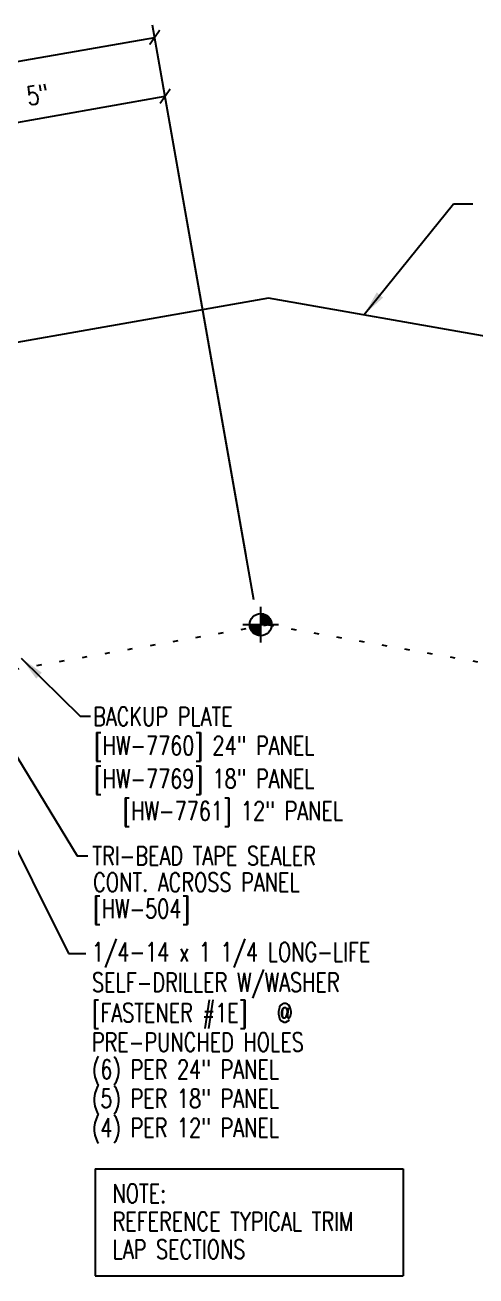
# Model space of a CAD drawing. Extents: x 0.5 to 45.3, y 10.2 to 35.8.
# Drawn here: x 18.3 to 27.3, y 10.2 to 35.18 of the extents above; entities that cross this region are included whole.
import ezdxf
from ezdxf.enums import TextEntityAlignment as Align

# ---------------------------------------------------------------- set-up
doc = ezdxf.new("R2010")
doc.units = 0
doc.header["$LTSCALE"] = 4
doc.header["$MEASUREMENT"] = 0
doc.linetypes.add('ACAD_ISO07W100', pattern=[3, 0, -3])
doc.layers.get('0').update_dxf_attribs({"linetype": 'CONTINUOUS'})
doc.layers.get('DEFPOINTS').update_dxf_attribs({"linetype": 'CONTINUOUS'})
for name, color, linetype in [('DIM', 2, 'CONTINUOUS'), ('ELEV-MK', 3, 'CONTINUOUS'), ('TEXT', 2, 'CONTINUOUS'), ('TRIM', 6, 'CONTINUOUS')]:
    doc.layers.add(name, color=color, linetype=linetype)
doc.styles.add('TEXT1', font='ROMANS.shx', dxfattribs={"width": 0.75, "height": 0.375})
doc.dimstyles.new('DETAIL', dxfattribs={"dimscale": 4, "dimtxt": 0.09375, "dimasz": 0.0625, "dimexe": 0.0625, "dimexo": 0.125, "dimgap": 0.0625, "dimtad": 1, "dimdec": 4, "dimzin": 3, "dimdsep": 46, "dimlunit": 4, "dimtxsty": 'TEXT1', "dimblk": 'ARCHTICK', "dimcen": 0.0625, "dimclrd": 7, "dimclre": 7, "dimclrt": 2, "dimadec": 0, "dimazin": 0, "dimtfac": 0.59375, "dimtdec": 4, "dimtmove": 0, "dimatfit": 3, "dimfxl": 0, "dimfrac": 2, "dimtolj": 1, "dimtzin": 3, "dimarcsym": 0})
doc.dimstyles.new('DETAIL$7', dxfattribs={"dimscale": 4, "dimtxt": 0.09375, "dimasz": 0.125, "dimexe": 0.0625, "dimexo": 0.125, "dimgap": 0.0625, "dimtad": 1, "dimdec": 4, "dimzin": 3, "dimdsep": 46, "dimlunit": 4, "dimtxsty": 'TEXT1', "dimblk": 'ARCHTICK', "dimcen": 0.0625, "dimclrd": 7, "dimclre": 7, "dimclrt": 2, "dimadec": 0, "dimazin": 0, "dimtfac": 1, "dimtdec": 4, "dimtmove": 0, "dimatfit": 3, "dimfxl": 0, "dimfrac": 2, "dimtolj": 1, "dimtzin": 3, "dimarcsym": 0})

# ---------------------------------------------------------------- blocks, each defined once
blk = doc.blocks.new('_ArchTick')
at = {"color": 0, "linetype": 'ByBlock', "const_width": 0.15}
blk.add_lwpolyline([(-0.5, -0.5), (0.5, 0.5)], dxfattribs=at)
blk = doc.blocks.new('*D5')
at = {"layer": 'DEFPOINTS', "color": 0}
for p in [(20.89, 34.937), (10.574, 24.336), (22.804, 24.086)]:
    blk.add_point(p, dxfattribs=at)
at = {"layer": 'DIM', "color": 7, "lineweight": -2}
for p, q in [((22.717, 24.578), (20.847, 35.183)), ((9.073, 32.853), (20.89, 34.937)), ((10.488, 24.829), (9.029, 33.099))]:
    blk.add_line(p, q, dxfattribs=at)
at = {"layer": 'DIM', "color": 7, "lineweight": -2, "xscale": 0.25, "yscale": 0.25, "zscale": 0.25}
for p, rotation in [((20.89, 34.937), 10), ((9.073, 32.853), 190)]:
    blk.add_blockref('_ArchTick', p, dxfattribs=dict(at, rotation=rotation))
at = {"layer": 'DIM', "color": 2, "insert": (14.899, 34.361), "char_height": 0.375, "attachment_point": 5, "rotation": 10, "style": 'TEXT1'}
blk.add_mtext('\\A1;1\'-0" MAX.', dxfattribs=at)
blk = doc.blocks.new('*D6')
at = {"layer": 'DEFPOINTS', "color": 0}
for p in [(21.098, 33.761), (17.451, 25.651), (22.958, 23.208)]:
    blk.add_point(p, dxfattribs=at)
at = {"layer": 'DIM', "color": 7, "lineweight": -2}
for p, q in [((22.872, 23.7), (21.054, 34.008)), ((16.174, 32.893), (21.098, 33.761)), ((17.364, 26.143), (16.13, 33.139))]:
    blk.add_line(p, q, dxfattribs=at)
at = {"layer": 'DIM', "color": 7, "lineweight": -2, "xscale": 0.25, "yscale": 0.25, "zscale": 0.25}
for p, rotation in [((21.098, 33.761), 10), ((16.174, 32.893), 190)]:
    blk.add_blockref('_ArchTick', p, dxfattribs=dict(at, rotation=rotation))
at = {"layer": 'DIM', "color": 2, "insert": (18.553, 33.793), "char_height": 0.375, "attachment_point": 5, "rotation": 10, "style": 'TEXT1'}
blk.add_mtext('\\A1;5"', dxfattribs=at)
blk = doc.blocks.new('SURVEY')
at = {"color": 11}
for p, q in [((0, 0.178), (0, -0.178)), ((0.033, 0.105), (0, 0.105)), ((0.063, 0.09), (0, 0.09)), ((0.08, 0.075), (0, 0.075)), ((0.092, 0.06), (0, 0.06)), ((0.1, 0.045), (0, 0.045)), ((0.106, 0.03), (0, 0.03)), ((0.109, 0.015), (0, 0.015)), ((0.178, 0), (-0.178, 0)), ((0, -0.015), (-0.109, -0.015)), ((0, -0.03), (-0.106, -0.03)), ((0, -0.045), (-0.1, -0.045)), ((0, -0.06), (-0.092, -0.06)), ((0, -0.075), (-0.08, -0.075)), ((0, -0.09), (-0.063, -0.09)), ((0, -0.105), (-0.033, -0.105))]:
    blk.add_line(p, q, dxfattribs=at)
blk.add_circle((0, 0), 0.11, dxfattribs=at)
blk = doc.blocks.new('A$C30686E82')
for p, q in [((-2.715, 0.761), (3.437, 0.761)), ((-2.715, 0.761), (-2.715, -1.379)), ((3.437, 0.761), (3.437, -1.379)), ((-2.715, -1.379), (3.437, -1.379))]:
    blk.add_line(p, q)
at = {"layer": 'TEXT', "style": 'TEXT1', "width": 0.75}
for s, p in [('NOTE:', (-2.368, 0.081)), ('REFERENCE TYPICAL TRIM', (-2.368, -0.477)), ('LAP SECTIONS', (-2.368, -1.035))]:
    blk.add_text(s, height=0.375, dxfattribs=at).set_placement(p)
blk = doc.blocks.new('FD-F1e')
at = {"layer": 'TEXT', "style": 'TEXT1', "width": 0.75}
for s, p in [('1/4-14 x 1 1/4 LONG-LIFE', (0.0047, -0.0408)), ('SELF-DRILLER W/WASHER', (0.0047, -0.1926)), ('[FASTENER #1E]', (0.0047, -0.3444))]:
    blk.add_text(s, height=0.09375, dxfattribs=at).set_placement(p)
blk.add_attdef('(QUANTITY)', (0.9263, -0.3444), '', height=0.0938, dxfattribs=at)

msp = doc.modelspace()

# ---------------------------------------------------------------- linework, layer by layer
at = {"layer": 'TEXT', "linetype": 'ACAD_ISO07W100', "ltscale": 0.03}
for q in [(3.83525, 19.79229), (42.48804, 19.79229)]:
    msp.add_line((23.16165, 23.20006), q, dxfattribs=at)
at = {"layer": 'TRIM'}
msp.add_lwpolyline([(34.76066, 26.04036), (34.76066, 25.60726, 1), (34.82316, 25.60726), (34.82316, 26.57598), (32.36091, 27.00878), (31.93275, 28.18317), (23.16165, 29.72512), (14.39054, 28.18317), (13.96238, 27.00878), (11.50013, 26.57598), (11.50013, 25.60726, 1), (11.56263, 25.60726), (11.56263, 26.04036)], format="xyb", dxfattribs=at)

# ---------------------------------------------------------------- block references
msp.add_blockref('A$C30686E82', (22.41517, 11.57725))
at = {"layer": 'ELEV-MK', "xscale": 2, "yscale": 2, "zscale": 2}
msp.add_blockref('SURVEY', (23.0052, 23.20632), dxfattribs=at)
at = {"layer": 'TEXT', "xscale": 4, "yscale": 4, "zscale": 4}
msp.add_blockref('FD-F1e', (19.61903, 16.64521), dxfattribs=at).add_auto_attribs({'(QUANTITY)': '@'})

# ---------------------------------------------------------------- texts
at = {"layer": 'TEXT', "style": 'TEXT1', "width": 0.75}
for s, p in [('BACKUP PLATE', (19.66091, 21.18582)), ('[HW-7760] 24" PANEL', (19.68065, 20.6043)), ('[HW-7769] 18" PANEL', (19.68065, 19.94265)), ('TRI-BEAD TAPE SEALER', (19.64627, 18.40184)), ('CONT. ACROSS PANEL', (19.66161, 17.87447)), ('[HW-504]', (19.66161, 17.34558)), ('PRE-PUNCHED HOLES', (19.63602, 14.68127)), ('(6) PER 24" PANEL', (19.63602, 14.13691)), ('(5) PER 18" PANEL', (19.63602, 13.55529)), ('(4) PER 12" PANEL', (19.63602, 12.97366))]:
    msp.add_text(s, height=0.375, dxfattribs=at).set_placement(p)
msp.add_text('[HW-7761] 12" PANEL', height=0.375, dxfattribs=at).set_placement((24.65048, 19.29966), align=Align.RIGHT)

# ---------------------------------------------------------------- dimensions: what is measured, and where the dimension line sits
at = {"layer": 'DIM'}
dim = msp.add_linear_dim(base=(20.89029, 34.93697), p1=(10.57436, 24.33623), p2=(22.8036, 24.08601), angle=10, text='<> MAX.', dimstyle='DETAIL', dxfattribs=at)
dim.commit()
dim.dimension.update_dxf_attribs({"geometry": '*D5', "text_midpoint": (14.89927, 34.36111)})
dim = msp.add_linear_dim(base=(21.09758, 33.76133), p1=(17.45056, 25.65075), p2=(22.95848, 23.20764), angle=10, dimstyle='DETAIL', dxfattribs=at)
dim.commit()
dim.dimension.update_dxf_attribs({"geometry": '*D6', "text_midpoint": (18.55339, 33.79323)})

# ---------------------------------------------------------------- leaders
for points in [[(25.07281, 29.40072), (26.85292, 31.61258), (27.24253, 31.61258)], [(16.79652, 22.77731), (19.34442, 18.58735), (19.55723, 18.58735)], [(18.22443, 22.53904), (19.40427, 21.37939), (19.61043, 21.37939)], [(16.63013, 21.73084), (19.17137, 16.63951), (19.51719, 16.63951)]]:
    msp.add_leader(points, dimstyle='DETAIL$7', dxfattribs=at)

doc.saveas('drawing.dxf')
